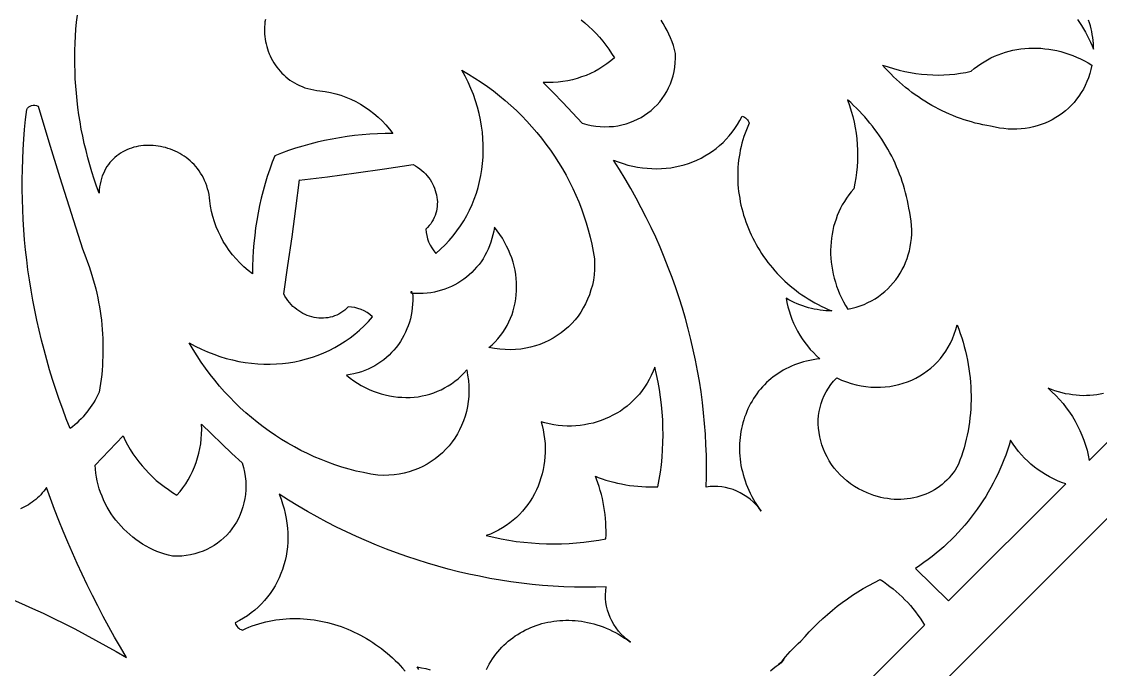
# Model space of a CAD drawing. Extents: x -3069 to -2029, y 258 to 1298.
# Drawn here: x -2296.3 to -2195.6, y 453.2 to 513.7 of the extents above; entities that cross this region are included whole.
import ezdxf

# ---------------------------------------------------------------- set-up
doc = ezdxf.new("R2010")
doc.units = 0
doc.layers.add('LAYER_1', color=18, linetype='CONTINUOUS')
doc.layers.add('LAYER_2', color=174, linetype='CONTINUOUS')

msp = doc.modelspace()

# ---------------------------------------------------------------- linework, layer by layer
at = {"layer": 'LAYER_1'}
for points in [[(-2273.51, 513.91), (-2273.55, 513.69), (-2273.57, 513.46), (-2273.59, 513.23), (-2273.6, 513), (-2273.59, 512.77), (-2273.58, 512.54), (-2273.56, 512.31), (-2273.53, 512.08), (-2273.49, 511.85), (-2273.44, 511.62), (-2273.39, 511.39), (-2273.32, 511.16), (-2273.24, 510.94), (-2273.16, 510.71), (-2273.06, 510.5), (-2272.96, 510.28), (-2272.84, 510.07), (-2272.72, 509.86), (-2272.59, 509.66), (-2272.45, 509.46), (-2272.3, 509.27), (-2272.14, 509.08), (-2271.98, 508.9), (-2271.8, 508.73), (-2271.61, 508.56), (-2271.42, 508.41), (-2271.22, 508.25), (-2271.01, 508.11), (-2270.79, 507.98), (-2270.56, 507.86), (-2270.32, 507.74), (-2270.07, 507.64), (-2269.82, 507.54), (-2269.56, 507.46), (-2269.28, 507.39), (-2269, 507.33), (-2268.71, 507.28), (-2268.42, 507.24), (-2267.92, 507.18), (-2267.43, 507.09), (-2266.94, 506.97), (-2266.46, 506.83), (-2265.99, 506.66), (-2265.52, 506.46), (-2265.07, 506.24), (-2264.63, 506), (-2264.2, 505.73), (-2263.78, 505.44), (-2263.38, 505.13), (-2262.99, 504.8), (-2262.62, 504.44), (-2262.26, 504.07), (-2261.93, 503.68), (-2261.61, 503.27), (-2262.33, 503.26), (-2263.05, 503.24), (-2263.77, 503.19), (-2264.48, 503.14), (-2265.19, 503.06), (-2265.89, 502.97), (-2266.59, 502.87), (-2267.29, 502.74), (-2267.98, 502.6), (-2268.67, 502.45), (-2269.35, 502.28), (-2270.03, 502.09), (-2270.7, 501.88), (-2271.36, 501.66), (-2272.02, 501.43), (-2272.64, 501.19), (-2272.87, 500.58), (-2273.11, 499.92), (-2273.33, 499.26), (-2273.53, 498.58), (-2273.72, 497.91), (-2273.89, 497.22), (-2274.05, 496.54), (-2274.19, 495.85), (-2274.31, 495.15), (-2274.42, 494.45), (-2274.51, 493.74), (-2274.58, 493.03), (-2274.64, 492.32), (-2274.68, 491.61), (-2274.7, 490.89), (-2274.71, 490.17), (-2275.12, 490.48), (-2275.51, 490.82), (-2275.89, 491.18), (-2276.24, 491.55), (-2276.57, 491.94), (-2276.88, 492.34), (-2277.17, 492.76), (-2277.44, 493.19), (-2277.68, 493.63), (-2277.9, 494.08), (-2278.1, 494.54), (-2278.27, 495.02), (-2278.41, 495.5), (-2278.53, 495.98), (-2278.62, 496.48), (-2278.69, 496.97), (-2278.72, 497.27), (-2278.77, 497.56), (-2278.83, 497.84), (-2278.9, 498.11), (-2278.99, 498.38), (-2279.08, 498.63), (-2279.18, 498.88), (-2279.3, 499.11), (-2279.42, 499.34), (-2279.56, 499.56), (-2279.7, 499.78), (-2279.85, 499.98), (-2280.01, 500.17), (-2280.17, 500.36), (-2280.35, 500.53), (-2280.53, 500.7), (-2280.71, 500.86), (-2280.9, 501.01), (-2281.1, 501.15), (-2281.3, 501.28), (-2281.51, 501.4), (-2281.72, 501.51), (-2281.94, 501.62), (-2282.16, 501.71), (-2282.38, 501.8), (-2282.6, 501.87), (-2282.83, 501.94), (-2283.06, 502), (-2283.29, 502.05), (-2283.52, 502.09), (-2283.75, 502.12), (-2283.98, 502.14), (-2284.22, 502.15), (-2284.45, 502.15), (-2284.68, 502.15), (-2284.9, 502.13), (-2285.13, 502.1), (-2285.36, 502.07), (-2285.58, 502.02), (-2285.8, 501.97), (-2286.01, 501.9), (-2286.22, 501.83), (-2286.43, 501.74), (-2286.63, 501.65), (-2286.83, 501.55), (-2287.02, 501.43), (-2287.2, 501.31), (-2287.38, 501.18), (-2287.55, 501.03), (-2287.72, 500.88), (-2287.87, 500.72), (-2288.02, 500.55), (-2288.16, 500.36), (-2288.3, 500.17), (-2288.42, 499.97), (-2288.53, 499.76), (-2288.63, 499.54), (-2288.73, 499.3), (-2288.81, 499.06), (-2288.88, 498.81), (-2288.94, 498.54), (-2288.98, 498.27), (-2289.02, 497.99), (-2289.04, 497.69), (-2289.27, 498.35), (-2289.49, 499.01), (-2289.7, 499.67), (-2289.9, 500.34), (-2290.08, 501), (-2290.25, 501.67), (-2290.41, 502.34), (-2290.56, 503), (-2290.69, 503.67), (-2290.81, 504.34), (-2290.91, 505.01), (-2291.01, 505.68), (-2291.09, 506.35), (-2291.15, 507.02), (-2291.21, 507.69), (-2291.25, 508.36), (-2291.28, 509.03), (-2291.3, 509.69), (-2291.3, 510.36), (-2291.29, 511.02), (-2291.27, 511.69), (-2291.24, 512.35), (-2291.19, 513.01), (-2291.13, 513.66), (-2291.06, 514.32)], [(-2244.05, 513.88), (-2243.68, 513.58), (-2243.32, 513.26), (-2242.98, 512.94), (-2242.65, 512.6), (-2242.33, 512.25), (-2242.02, 511.88), (-2241.73, 511.51), (-2241.45, 511.12), (-2241.19, 510.72), (-2240.94, 510.31), (-2241.28, 510.03), (-2241.64, 509.76), (-2242, 509.51), (-2242.38, 509.28), (-2242.77, 509.06), (-2243.16, 508.87), (-2243.57, 508.69), (-2243.99, 508.54), (-2244.42, 508.4), (-2244.85, 508.28), (-2245.29, 508.19), (-2245.74, 508.11), (-2246.19, 508.06), (-2246.65, 508.02), (-2247.11, 508.01), (-2247.57, 508.02), (-2246.65, 507.08), (-2245.74, 506.14), (-2244.84, 505.19), (-2243.95, 504.22), (-2243.52, 504.1), (-2243.09, 504.01), (-2242.67, 503.95), (-2242.25, 503.91), (-2241.83, 503.89), (-2241.42, 503.9), (-2241.02, 503.93), (-2240.62, 503.99), (-2240.23, 504.06), (-2239.85, 504.16), (-2239.48, 504.28), (-2239.12, 504.43), (-2238.77, 504.59), (-2238.43, 504.77), (-2238.11, 504.97), (-2237.8, 505.19), (-2237.5, 505.42), (-2237.21, 505.68), (-2236.95, 505.95), (-2236.7, 506.23), (-2236.46, 506.54), (-2236.25, 506.85), (-2236.05, 507.19), (-2235.87, 507.53), (-2235.71, 507.89), (-2235.57, 508.26), (-2235.46, 508.65), (-2235.37, 509.04), (-2235.3, 509.45), (-2235.25, 509.87), (-2235.23, 510.29), (-2235.23, 510.73), (-2235.32, 511.1), (-2235.43, 511.47), (-2235.55, 511.83), (-2235.69, 512.18), (-2235.84, 512.53), (-2236, 512.87), (-2236.18, 513.2), (-2236.37, 513.52), (-2236.57, 513.84)], [(-2197.71, 513.91), (-2197.51, 513.62), (-2197.33, 513.33), (-2197.15, 513.03), (-2196.97, 512.73), (-2196.81, 512.42), (-2196.65, 512.1), (-2196.5, 511.78), (-2196.35, 511.45), (-2196.22, 511.12), (-2196.22, 511.4), (-2196.23, 511.67), (-2196.26, 511.95), (-2196.29, 512.22), (-2196.33, 512.5), (-2196.38, 512.77), (-2196.44, 513.04), (-2196.51, 513.31), (-2196.59, 513.58), (-2196.68, 513.84)], [(-2195.29, 478.98), (-2195.6, 478.92), (-2195.91, 478.87), (-2196.23, 478.83), (-2196.55, 478.8), (-2196.87, 478.79), (-2197.19, 478.78), (-2197.52, 478.8), (-2197.84, 478.82), (-2198.17, 478.86), (-2198.5, 478.91), (-2198.83, 478.97), (-2199.15, 479.05), (-2199.48, 479.14), (-2199.81, 479.25), (-2200.13, 479.36), (-2200.46, 479.5), (-2200.09, 479.15), (-2199.73, 478.8), (-2199.39, 478.43), (-2199.06, 478.05), (-2198.76, 477.66), (-2198.47, 477.25), (-2198.19, 476.84), (-2197.94, 476.41), (-2197.71, 475.98), (-2197.49, 475.54), (-2197.29, 475.09), (-2197.11, 474.63), (-2196.96, 474.17), (-2196.82, 473.7), (-2196.7, 473.22), (-2196.61, 472.74), (-2189.64, 479.71)], [(-2297.26, 459.81), (-2296.26, 459.37), (-2295.26, 458.93), (-2294.26, 458.47), (-2293.27, 457.99), (-2292.28, 457.51), (-2291.3, 457.01), (-2290.33, 456.5), (-2289.36, 455.97), (-2288.39, 455.44), (-2287.43, 454.89), (-2286.48, 454.33), (-2287.04, 455.29), (-2287.59, 456.25), (-2288.12, 457.21), (-2288.64, 458.18), (-2289.15, 459.16), (-2289.65, 460.14), (-2290.14, 461.12), (-2290.61, 462.12), (-2291.07, 463.11), (-2291.52, 464.11), (-2291.96, 465.12), (-2292.38, 466.13), (-2292.79, 467.14), (-2293.19, 468.16), (-2293.57, 469.18), (-2293.95, 470.21), (-2294.07, 470.03), (-2294.2, 469.86), (-2294.34, 469.7), (-2294.48, 469.54), (-2294.63, 469.38), (-2294.79, 469.24), (-2294.95, 469.1), (-2295.11, 468.96), (-2295.28, 468.84), (-2295.45, 468.72), (-2295.63, 468.6), (-2295.81, 468.5), (-2296, 468.4), (-2296.19, 468.3), (-2296.38, 468.22)], [(-2252.87, 453.22), (-2252.75, 453.47), (-2252.61, 453.72), (-2252.47, 453.97), (-2252.31, 454.21), (-2252.15, 454.44), (-2251.99, 454.66), (-2251.81, 454.88), (-2251.63, 455.09), (-2251.44, 455.29), (-2251.25, 455.48), (-2251.05, 455.67), (-2250.84, 455.85), (-2250.63, 456.02), (-2250.41, 456.19), (-2250.19, 456.35), (-2249.96, 456.5), (-2249.72, 456.64), (-2249.49, 456.78), (-2249.24, 456.91), (-2248.99, 457.02), (-2248.74, 457.14), (-2248.49, 457.24), (-2248.23, 457.33), (-2247.96, 457.42), (-2247.7, 457.5), (-2247.43, 457.57), (-2247.15, 457.63), (-2246.88, 457.68), (-2246.6, 457.73), (-2246.32, 457.76), (-2246.04, 457.79), (-2245.75, 457.81), (-2245.47, 457.82), (-2245.18, 457.82), (-2244.89, 457.81), (-2244.6, 457.79), (-2244.31, 457.76), (-2244.02, 457.72), (-2243.72, 457.67), (-2243.43, 457.62), (-2243.14, 457.55), (-2242.85, 457.48), (-2242.56, 457.39), (-2242.27, 457.29), (-2241.98, 457.19), (-2241.69, 457.07), (-2241.4, 456.95), (-2241.11, 456.81), (-2240.83, 456.67), (-2240.54, 456.51), (-2240.26, 456.34), (-2239.98, 456.16), (-2239.71, 455.98), (-2239.43, 455.78), (-2239.74, 456.01), (-2240.03, 456.26), (-2240.3, 456.53), (-2240.55, 456.81), (-2240.78, 457.11), (-2240.98, 457.42), (-2241.17, 457.75), (-2241.33, 458.08), (-2241.46, 458.42), (-2241.57, 458.77), (-2241.66, 459.12), (-2241.72, 459.48), (-2241.76, 459.84), (-2241.76, 460.2), (-2241.74, 460.57), (-2241.7, 460.93), (-2242.68, 460.9), (-2243.67, 460.9), (-2244.66, 460.91), (-2245.65, 460.94), (-2246.64, 461), (-2247.63, 461.07), (-2248.62, 461.16), (-2249.6, 461.28), (-2250.59, 461.41), (-2251.57, 461.56), (-2252.55, 461.73), (-2253.53, 461.92), (-2254.51, 462.12), (-2255.48, 462.35), (-2256.46, 462.6), (-2257.42, 462.86), (-2258.39, 463.14), (-2259.35, 463.45), (-2260.31, 463.77), (-2261.26, 464.1), (-2262.21, 464.46), (-2263.15, 464.84), (-2264.08, 465.23), (-2265.02, 465.64), (-2265.94, 466.07), (-2266.86, 466.52), (-2267.77, 466.98), (-2268.68, 467.47), (-2269.58, 467.97), (-2270.47, 468.49), (-2271.35, 469.02), (-2272.23, 469.58), (-2272.05, 469.13), (-2271.9, 468.68), (-2271.77, 468.23), (-2271.66, 467.78), (-2271.57, 467.33), (-2271.5, 466.88), (-2271.45, 466.43), (-2271.42, 465.99), (-2271.41, 465.55), (-2271.43, 465.11), (-2271.46, 464.67), (-2271.51, 464.24), (-2271.58, 463.81), (-2271.67, 463.39), (-2271.78, 462.98), (-2271.91, 462.57), (-2272.06, 462.18), (-2272.22, 461.79), (-2272.41, 461.41), (-2272.61, 461.04), (-2272.83, 460.68), (-2273.06, 460.33), (-2273.32, 459.99), (-2273.59, 459.66), (-2273.87, 459.35), (-2274.18, 459.05), (-2274.5, 458.77), (-2274.83, 458.5), (-2275.18, 458.24), (-2275.55, 458), (-2275.94, 457.78), (-2276.33, 457.58), (-2276.29, 457.46), (-2276.24, 457.35), (-2276.17, 457.25), (-2276.08, 457.15), (-2275.99, 457.07), (-2275.89, 457), (-2275.78, 456.94), (-2275.66, 456.9), (-2275.35, 457.04), (-2275.05, 457.17), (-2274.74, 457.29), (-2274.43, 457.39), (-2274.11, 457.49), (-2273.8, 457.58), (-2273.48, 457.66), (-2273.16, 457.74), (-2272.84, 457.8), (-2272.52, 457.85), (-2272.2, 457.89), (-2271.88, 457.93), (-2271.56, 457.95), (-2271.23, 457.97), (-2270.91, 457.98), (-2270.59, 457.98), (-2270.26, 457.97), (-2269.94, 457.95), (-2269.62, 457.93), (-2269.3, 457.89), (-2268.97, 457.85), (-2268.65, 457.8), (-2268.33, 457.74), (-2268.01, 457.68), (-2267.7, 457.6), (-2267.38, 457.52), (-2267.07, 457.43), (-2266.76, 457.33), (-2266.45, 457.22), (-2266.14, 457.11), (-2265.83, 456.99), (-2265.53, 456.86), (-2265.23, 456.72), (-2264.93, 456.58), (-2264.64, 456.43), (-2264.35, 456.27), (-2264.06, 456.1), (-2263.77, 455.93), (-2263.49, 455.75), (-2263.22, 455.56), (-2262.94, 455.37), (-2262.68, 455.17), (-2262.41, 454.96), (-2262.15, 454.75), (-2261.9, 454.53), (-2261.65, 454.3), (-2261.4, 454.07), (-2261.16, 453.83), (-2260.92, 453.58), (-2260.7, 453.33), (-2260.47, 453.07)], [(-2226.36, 453.08), (-2226.1, 453.3), (-2225.84, 453.52), (-2225.57, 453.73), (-2225.3, 453.93), (-2225.63, 453.68), (-2225.33, 453.89), (-2225.13, 454.19), (-2225.37, 453.85), (-2225.17, 454.13), (-2224.96, 454.4), (-2224.74, 454.66), (-2224.52, 454.91), (-2224.29, 455.16), (-2224.04, 455.41), (-2223.79, 455.64), (-2223.53, 455.87), (-2223.14, 456.31), (-2222.74, 456.75), (-2222.33, 457.17), (-2221.91, 457.58), (-2221.48, 457.98), (-2221.04, 458.37), (-2220.59, 458.75), (-2220.13, 459.12), (-2219.66, 459.47), (-2219.19, 459.81), (-2218.7, 460.15), (-2218.2, 460.47), (-2217.7, 460.77), (-2217.19, 461.07), (-2216.67, 461.35), (-2216.14, 461.63), (-2215.82, 461.42), (-2215.52, 461.2), (-2215.21, 460.98), (-2214.92, 460.75), (-2214.63, 460.5), (-2214.35, 460.25), (-2214.08, 460), (-2213.81, 459.73), (-2213.56, 459.46), (-2213.31, 459.18), (-2213.07, 458.9), (-2212.83, 458.6), (-2212.61, 458.3), (-2212.39, 458), (-2212.19, 457.68), (-2211.99, 457.36), (-2220.4, 448.96)], [(-2259.19, 453.21), (-2259.33, 453.46), (-2258.93, 453.39), (-2258.53, 453.3), (-2258.13, 453.19)]]:
    msp.add_lwpolyline(points, dxfattribs=at)
for points in [[(-2196.37, 509.64), (-2196.45, 509.24), (-2196.56, 508.85), (-2196.68, 508.47), (-2196.83, 508.11), (-2196.99, 507.75), (-2197.16, 507.41), (-2197.36, 507.08), (-2197.57, 506.76), (-2197.79, 506.46), (-2198.03, 506.17), (-2198.28, 505.9), (-2198.55, 505.63), (-2198.83, 505.39), (-2199.12, 505.16), (-2199.42, 504.94), (-2199.74, 504.74), (-2200.06, 504.55), (-2200.4, 504.38), (-2200.74, 504.23), (-2201.1, 504.1), (-2201.46, 503.98), (-2201.83, 503.88), (-2202.2, 503.8), (-2202.59, 503.74), (-2202.98, 503.69), (-2203.37, 503.67), (-2203.77, 503.67), (-2204.17, 503.68), (-2204.58, 503.72), (-2204.99, 503.77), (-2205.4, 503.85), (-2205.82, 503.95), (-2206.18, 504.01), (-2206.54, 504.08), (-2206.89, 504.16), (-2207.25, 504.24), (-2207.6, 504.34), (-2207.95, 504.44), (-2208.3, 504.55), (-2208.64, 504.67), (-2208.99, 504.8), (-2209.33, 504.93), (-2209.67, 505.07), (-2210, 505.22), (-2210.33, 505.38), (-2210.66, 505.54), (-2210.99, 505.71), (-2211.31, 505.89), (-2211.63, 506.07), (-2211.95, 506.27), (-2212.26, 506.46), (-2212.56, 506.67), (-2212.87, 506.88), (-2213.17, 507.1), (-2213.46, 507.33), (-2213.75, 507.56), (-2214.04, 507.8), (-2214.32, 508.05), (-2214.6, 508.3), (-2214.87, 508.56), (-2215.13, 508.82), (-2215.39, 509.09), (-2215.65, 509.37), (-2215.9, 509.65), (-2215.39, 509.47), (-2214.87, 509.32), (-2214.35, 509.18), (-2213.83, 509.06), (-2213.31, 508.95), (-2212.79, 508.87), (-2212.27, 508.81), (-2211.74, 508.76), (-2211.22, 508.73), (-2210.7, 508.72), (-2210.18, 508.73), (-2209.66, 508.76), (-2209.15, 508.81), (-2208.63, 508.88), (-2208.12, 508.97), (-2207.62, 509.07), (-2207.34, 509.32), (-2207.04, 509.54), (-2206.74, 509.76), (-2206.43, 509.96), (-2206.11, 510.14), (-2205.79, 510.31), (-2205.46, 510.47), (-2205.12, 510.61), (-2204.78, 510.74), (-2204.43, 510.85), (-2204.08, 510.95), (-2203.73, 511.04), (-2203.36, 511.1), (-2203, 511.16), (-2202.63, 511.2), (-2202.26, 511.23), (-2201.89, 511.24), (-2201.52, 511.23), (-2201.14, 511.22), (-2200.77, 511.18), (-2200.39, 511.14), (-2200.02, 511.07), (-2199.64, 511), (-2199.27, 510.91), (-2198.9, 510.8), (-2198.53, 510.68), (-2198.16, 510.54), (-2197.79, 510.39), (-2197.43, 510.23), (-2197.07, 510.05), (-2196.72, 509.85)], [(-2259.87, 488.42), (-2259.98, 488.43), (-2259.98, 488.43), (-2259.77, 488.39), (-2259.75, 488.03), (-2259.75, 487.68), (-2259.77, 487.32), (-2259.8, 486.98), (-2259.84, 486.63), (-2259.91, 486.3), (-2259.98, 485.96), (-2260.07, 485.64), (-2260.18, 485.32), (-2260.3, 485.01), (-2260.43, 484.7), (-2260.58, 484.4), (-2260.74, 484.11), (-2260.91, 483.83), (-2261.1, 483.56), (-2261.3, 483.29), (-2261.51, 483.04), (-2261.73, 482.8), (-2261.96, 482.56), (-2262.21, 482.34), (-2262.47, 482.13), (-2262.73, 481.93), (-2263.01, 481.75), (-2263.3, 481.57), (-2263.6, 481.41), (-2263.91, 481.27), (-2264.23, 481.13), (-2264.55, 481.02), (-2264.89, 480.91), (-2265.24, 480.83), (-2265.59, 480.75), (-2265.95, 480.7), (-2265.61, 480.43), (-2265.27, 480.18), (-2264.92, 479.95), (-2264.56, 479.74), (-2264.2, 479.54), (-2263.83, 479.37), (-2263.46, 479.21), (-2263.08, 479.07), (-2262.7, 478.95), (-2262.32, 478.85), (-2261.93, 478.77), (-2261.55, 478.7), (-2261.16, 478.65), (-2260.78, 478.63), (-2260.4, 478.62), (-2260.01, 478.62), (-2259.63, 478.65), (-2259.26, 478.69), (-2258.89, 478.76), (-2258.52, 478.84), (-2258.16, 478.93), (-2257.8, 479.05), (-2257.45, 479.19), (-2257.11, 479.34), (-2256.78, 479.51), (-2256.45, 479.7), (-2256.14, 479.9), (-2255.83, 480.13), (-2255.53, 480.37), (-2255.25, 480.63), (-2254.98, 480.9), (-2254.72, 481.2), (-2254.63, 480.69), (-2254.56, 480.19), (-2254.52, 479.69), (-2254.52, 479.2), (-2254.53, 478.71), (-2254.58, 478.24), (-2254.65, 477.77), (-2254.75, 477.31), (-2254.87, 476.87), (-2255.02, 476.43), (-2255.19, 476.01), (-2255.38, 475.6), (-2255.59, 475.21), (-2255.83, 474.82), (-2256.09, 474.46), (-2256.36, 474.11), (-2256.66, 473.78), (-2256.98, 473.46), (-2257.31, 473.16), (-2257.66, 472.89), (-2258.03, 472.63), (-2258.41, 472.39), (-2258.81, 472.18), (-2259.23, 471.99), (-2259.66, 471.82), (-2260.1, 471.67), (-2260.56, 471.55), (-2261.02, 471.46), (-2261.5, 471.39), (-2261.99, 471.35), (-2262.49, 471.33), (-2263, 471.35), (-2263.68, 471.46), (-2264.36, 471.6), (-2265.03, 471.75), (-2265.7, 471.93), (-2266.36, 472.12), (-2267.02, 472.34), (-2267.67, 472.57), (-2268.31, 472.82), (-2268.95, 473.09), (-2269.57, 473.38), (-2270.19, 473.68), (-2270.8, 474.01), (-2271.4, 474.35), (-2272, 474.7), (-2272.58, 475.08), (-2273.15, 475.47), (-2273.71, 475.88), (-2274.27, 476.3), (-2274.81, 476.74), (-2275.33, 477.19), (-2275.85, 477.66), (-2276.35, 478.14), (-2276.84, 478.64), (-2277.32, 479.15), (-2277.78, 479.68), (-2278.23, 480.22), (-2278.67, 480.77), (-2279.09, 481.34), (-2279.49, 481.91), (-2279.88, 482.5), (-2280.25, 483.11), (-2280.61, 483.72), (-2280.05, 483.42), (-2279.48, 483.14), (-2278.91, 482.88), (-2278.33, 482.66), (-2277.75, 482.45), (-2277.17, 482.27), (-2276.58, 482.12), (-2275.99, 481.99), (-2275.41, 481.89), (-2274.82, 481.81), (-2274.23, 481.76), (-2273.65, 481.73), (-2273.06, 481.73), (-2272.48, 481.75), (-2271.91, 481.79), (-2271.34, 481.86), (-2270.77, 481.95), (-2270.22, 482.07), (-2269.66, 482.21), (-2269.12, 482.38), (-2268.59, 482.56), (-2268.06, 482.78), (-2267.55, 483.01), (-2267.04, 483.27), (-2266.55, 483.55), (-2266.07, 483.86), (-2265.61, 484.18), (-2265.16, 484.53), (-2264.72, 484.91), (-2264.3, 485.3), (-2263.9, 485.72), (-2263.51, 486.16), (-2263.76, 486.36), (-2264.02, 486.54), (-2264.3, 486.69), (-2264.58, 486.83), (-2264.87, 486.93), (-2265.17, 487.01), (-2265.48, 487.06), (-2265.78, 487.09), (-2265.94, 486.92), (-2266.11, 486.77), (-2266.28, 486.64), (-2266.47, 486.51), (-2266.66, 486.4), (-2266.85, 486.31), (-2267.05, 486.23), (-2267.25, 486.16), (-2267.46, 486.11), (-2267.67, 486.06), (-2267.88, 486.04), (-2268.1, 486.02), (-2268.31, 486.02), (-2268.53, 486.03), (-2268.75, 486.06), (-2268.96, 486.09), (-2269.18, 486.14), (-2269.39, 486.2), (-2269.6, 486.28), (-2269.8, 486.36), (-2270.01, 486.46), (-2270.21, 486.57), (-2270.4, 486.69), (-2270.59, 486.82), (-2270.77, 486.97), (-2270.94, 487.12), (-2271.11, 487.29), (-2271.26, 487.47), (-2271.41, 487.66), (-2271.55, 487.86), (-2271.68, 488.07), (-2271.8, 488.29), (-2271.4, 490.94), (-2271.02, 493.6), (-2270.66, 496.26), (-2270.33, 498.93), (-2270.33, 498.93), (-2270.35, 498.91), (-2270.37, 498.89), (-2270.37, 498.89), (-2267.71, 499.22), (-2265.04, 499.58), (-2262.39, 499.96), (-2259.73, 500.36), (-2259.51, 500.24), (-2259.3, 500.11), (-2259.1, 499.97), (-2258.91, 499.82), (-2258.73, 499.66), (-2258.57, 499.5), (-2258.41, 499.32), (-2258.27, 499.14), (-2258.13, 498.96), (-2258.01, 498.76), (-2257.9, 498.56), (-2257.81, 498.36), (-2257.72, 498.15), (-2257.65, 497.95), (-2257.59, 497.73), (-2257.54, 497.52), (-2257.5, 497.3), (-2257.48, 497.09), (-2257.46, 496.87), (-2257.47, 496.65), (-2257.48, 496.44), (-2257.51, 496.23), (-2257.55, 496.02), (-2257.6, 495.81), (-2257.67, 495.61), (-2257.75, 495.41), (-2257.85, 495.21), (-2257.96, 495.02), (-2258.08, 494.84), (-2258.22, 494.67), (-2258.37, 494.5), (-2258.53, 494.34), (-2258.51, 494.03), (-2258.45, 493.73), (-2258.37, 493.43), (-2258.27, 493.14), (-2258.14, 492.85), (-2257.98, 492.58), (-2257.8, 492.32), (-2257.6, 492.07), (-2257.16, 492.45), (-2256.74, 492.86), (-2256.35, 493.28), (-2255.98, 493.71), (-2255.63, 494.16), (-2255.3, 494.63), (-2254.99, 495.11), (-2254.71, 495.6), (-2254.45, 496.1), (-2254.22, 496.62), (-2254.01, 497.14), (-2253.82, 497.68), (-2253.66, 498.22), (-2253.51, 498.77), (-2253.4, 499.33), (-2253.3, 499.9), (-2253.24, 500.47), (-2253.19, 501.04), (-2253.17, 501.62), (-2253.17, 502.2), (-2253.2, 502.79), (-2253.26, 503.38), (-2253.33, 503.96), (-2253.44, 504.55), (-2253.56, 505.14), (-2253.72, 505.72), (-2253.9, 506.31), (-2254.1, 506.89), (-2254.33, 507.47), (-2254.58, 508.04), (-2254.86, 508.61), (-2255.17, 509.17), (-2254.55, 508.81), (-2253.95, 508.44), (-2253.36, 508.05), (-2252.78, 507.65), (-2252.21, 507.23), (-2251.66, 506.79), (-2251.12, 506.34), (-2250.59, 505.88), (-2250.08, 505.4), (-2249.58, 504.91), (-2249.1, 504.41), (-2248.63, 503.89), (-2248.18, 503.36), (-2247.74, 502.82), (-2247.32, 502.27), (-2246.91, 501.71), (-2246.52, 501.14), (-2246.15, 500.55), (-2245.79, 499.96), (-2245.45, 499.36), (-2245.13, 498.75), (-2244.82, 498.13), (-2244.53, 497.5), (-2244.26, 496.87), (-2244.01, 496.22), (-2243.78, 495.58), (-2243.57, 494.92), (-2243.37, 494.26), (-2243.2, 493.59), (-2243.04, 492.92), (-2242.91, 492.24), (-2242.79, 491.56), (-2242.78, 491.05), (-2242.79, 490.55), (-2242.83, 490.06), (-2242.9, 489.58), (-2242.99, 489.11), (-2243.12, 488.66), (-2243.26, 488.21), (-2243.43, 487.79), (-2243.62, 487.37), (-2243.84, 486.97), (-2244.07, 486.59), (-2244.33, 486.22), (-2244.61, 485.87), (-2244.9, 485.53), (-2245.22, 485.22), (-2245.55, 484.92), (-2245.9, 484.64), (-2246.27, 484.39), (-2246.65, 484.15), (-2247.04, 483.94), (-2247.45, 483.74), (-2247.88, 483.57), (-2248.31, 483.43), (-2248.76, 483.31), (-2249.21, 483.21), (-2249.68, 483.14), (-2250.16, 483.09), (-2250.64, 483.07), (-2251.13, 483.08), (-2251.63, 483.12), (-2252.13, 483.18), (-2252.64, 483.28), (-2252.35, 483.54), (-2252.07, 483.81), (-2251.81, 484.09), (-2251.57, 484.39), (-2251.34, 484.69), (-2251.14, 485.01), (-2250.95, 485.33), (-2250.78, 485.67), (-2250.63, 486.01), (-2250.49, 486.36), (-2250.38, 486.71), (-2250.28, 487.08), (-2250.2, 487.44), (-2250.14, 487.82), (-2250.09, 488.19), (-2250.07, 488.57), (-2250.06, 488.95), (-2250.07, 489.34), (-2250.1, 489.72), (-2250.14, 490.11), (-2250.21, 490.49), (-2250.29, 490.87), (-2250.39, 491.26), (-2250.51, 491.64), (-2250.65, 492.01), (-2250.81, 492.39), (-2250.99, 492.75), (-2251.18, 493.12), (-2251.39, 493.48), (-2251.62, 493.83), (-2251.87, 494.17), (-2252.14, 494.51), (-2252.2, 494.15), (-2252.27, 493.79), (-2252.36, 493.45), (-2252.46, 493.11), (-2252.58, 492.78), (-2252.71, 492.47), (-2252.86, 492.16), (-2253.02, 491.86), (-2253.19, 491.57), (-2253.38, 491.29), (-2253.57, 491.02), (-2253.79, 490.77), (-2254.01, 490.52), (-2254.24, 490.29), (-2254.48, 490.06), (-2254.74, 489.85), (-2255, 489.65), (-2255.27, 489.47), (-2255.55, 489.3), (-2255.84, 489.14), (-2256.14, 488.99), (-2256.45, 488.86), (-2256.76, 488.74), (-2257.08, 488.63), (-2257.41, 488.54), (-2257.74, 488.46), (-2258.08, 488.4), (-2258.42, 488.36), (-2258.77, 488.32), (-2259.12, 488.31), (-2259.47, 488.31), (-2259.83, 488.33), (-2259.87, 488.54), (-2259.87, 488.54)], [(-2289.04, 479.1), (-2289.15, 478.85), (-2289.28, 478.6), (-2289.41, 478.36), (-2289.55, 478.13), (-2289.7, 477.89), (-2289.85, 477.67), (-2290.01, 477.45), (-2290.18, 477.23), (-2290.35, 477.02), (-2290.53, 476.81), (-2290.71, 476.61), (-2290.91, 476.42), (-2291.11, 476.23), (-2291.31, 476.05), (-2291.52, 475.88), (-2291.74, 475.71), (-2292.09, 476.62), (-2292.43, 477.53), (-2292.76, 478.44), (-2293.07, 479.36), (-2293.37, 480.28), (-2293.65, 481.2), (-2293.92, 482.12), (-2294.17, 483.05), (-2294.41, 483.98), (-2294.63, 484.91), (-2294.84, 485.84), (-2295.04, 486.78), (-2295.22, 487.71), (-2295.38, 488.65), (-2295.53, 489.59), (-2295.67, 490.53), (-2295.79, 491.46), (-2295.89, 492.4), (-2295.98, 493.34), (-2296.06, 494.28), (-2296.12, 495.22), (-2296.16, 496.16), (-2296.19, 497.1), (-2296.21, 498.04), (-2296.21, 498.98), (-2296.19, 499.91), (-2296.16, 500.85), (-2296.12, 501.78), (-2296.06, 502.72), (-2295.98, 503.65), (-2295.89, 504.57), (-2295.79, 505.5), (-2295.75, 505.57), (-2295.7, 505.63), (-2295.65, 505.69), (-2295.6, 505.74), (-2295.54, 505.78), (-2295.48, 505.82), (-2295.34, 505.87), (-2295.19, 505.9), (-2295.04, 505.9), (-2294.88, 505.87), (-2294.8, 505.84), (-2294.73, 505.81), (-2293.71, 502.47), (-2292.69, 499.14), (-2291.65, 495.81), (-2290.59, 492.49), (-2290.42, 492.08), (-2290.26, 491.67), (-2290.11, 491.26), (-2289.96, 490.85), (-2289.83, 490.43), (-2289.7, 490.02), (-2289.58, 489.6), (-2289.46, 489.19), (-2289.35, 488.77), (-2289.25, 488.35), (-2289.16, 487.93), (-2289.08, 487.51), (-2289, 487.08), (-2288.93, 486.66), (-2288.87, 486.24), (-2288.82, 485.82), (-2288.78, 485.39), (-2288.74, 484.97), (-2288.71, 484.55), (-2288.69, 484.12), (-2288.67, 483.7), (-2288.67, 483.28), (-2288.67, 482.86), (-2288.68, 482.44), (-2288.7, 482.02), (-2288.72, 481.6), (-2288.75, 481.18), (-2288.79, 480.76), (-2288.84, 480.34), (-2288.9, 479.93), (-2288.96, 479.51)], [(-2219.15, 486.85), (-2218.75, 486.94), (-2218.37, 487.05), (-2217.99, 487.17), (-2217.62, 487.31), (-2217.27, 487.47), (-2216.93, 487.65), (-2216.6, 487.84), (-2216.28, 488.05), (-2215.98, 488.28), (-2215.69, 488.51), (-2215.41, 488.77), (-2215.15, 489.03), (-2214.9, 489.31), (-2214.67, 489.61), (-2214.45, 489.91), (-2214.25, 490.22), (-2214.07, 490.55), (-2213.9, 490.88), (-2213.75, 491.23), (-2213.61, 491.58), (-2213.5, 491.94), (-2213.4, 492.31), (-2213.32, 492.69), (-2213.25, 493.07), (-2213.21, 493.46), (-2213.18, 493.86), (-2213.18, 494.26), (-2213.19, 494.66), (-2213.23, 495.07), (-2213.29, 495.48), (-2213.36, 495.89), (-2213.46, 496.3), (-2213.52, 496.66), (-2213.59, 497.02), (-2213.67, 497.38), (-2213.76, 497.73), (-2213.85, 498.08), (-2213.96, 498.44), (-2214.07, 498.78), (-2214.18, 499.13), (-2214.31, 499.47), (-2214.44, 499.81), (-2214.59, 500.15), (-2214.73, 500.49), (-2214.89, 500.82), (-2215.05, 501.15), (-2215.22, 501.47), (-2215.4, 501.8), (-2215.59, 502.12), (-2215.78, 502.43), (-2215.98, 502.74), (-2216.18, 503.05), (-2216.4, 503.35), (-2216.62, 503.65), (-2216.84, 503.95), (-2217.08, 504.24), (-2217.32, 504.52), (-2217.56, 504.81), (-2217.81, 505.08), (-2218.07, 505.35), (-2218.34, 505.62), (-2218.61, 505.88), (-2218.88, 506.14), (-2219.17, 506.39), (-2218.99, 505.87), (-2218.83, 505.36), (-2218.69, 504.84), (-2218.57, 504.32), (-2218.47, 503.8), (-2218.38, 503.28), (-2218.32, 502.75), (-2218.27, 502.23), (-2218.25, 501.71), (-2218.24, 501.19), (-2218.25, 500.67), (-2218.28, 500.15), (-2218.33, 499.63), (-2218.4, 499.12), (-2218.48, 498.61), (-2218.59, 498.11), (-2218.83, 497.82), (-2219.06, 497.53), (-2219.27, 497.23), (-2219.47, 496.92), (-2219.66, 496.6), (-2219.83, 496.28), (-2219.98, 495.95), (-2220.13, 495.61), (-2220.25, 495.27), (-2220.37, 494.92), (-2220.47, 494.57), (-2220.55, 494.21), (-2220.62, 493.85), (-2220.67, 493.49), (-2220.71, 493.12), (-2220.74, 492.75), (-2220.75, 492.38), (-2220.75, 492.01), (-2220.73, 491.63), (-2220.7, 491.26), (-2220.65, 490.88), (-2220.59, 490.5), (-2220.51, 490.13), (-2220.42, 489.76), (-2220.31, 489.38), (-2220.19, 489.01), (-2220.06, 488.64), (-2219.91, 488.28), (-2219.74, 487.92), (-2219.56, 487.56), (-2219.36, 487.2)], [(-2224.9, 487.89), (-2224.83, 487.48), (-2224.74, 487.08), (-2224.63, 486.69), (-2224.51, 486.3), (-2224.37, 485.92), (-2224.21, 485.54), (-2224.03, 485.17), (-2223.84, 484.8), (-2223.63, 484.44), (-2223.41, 484.1), (-2223.17, 483.76), (-2222.92, 483.43), (-2222.65, 483.11), (-2222.36, 482.8), (-2222.06, 482.5), (-2221.75, 482.22), (-2222.07, 482.18), (-2222.38, 482.14), (-2222.69, 482.08), (-2222.99, 482.02), (-2223.28, 481.94), (-2223.57, 481.86), (-2223.85, 481.76), (-2224.13, 481.66), (-2224.4, 481.55), (-2224.66, 481.43), (-2224.92, 481.3), (-2225.17, 481.17), (-2225.41, 481.02), (-2225.65, 480.87), (-2225.88, 480.71), (-2226.1, 480.54), (-2226.32, 480.37), (-2226.53, 480.19), (-2226.73, 480), (-2226.93, 479.81), (-2227.11, 479.61), (-2227.29, 479.4), (-2227.47, 479.19), (-2227.63, 478.97), (-2227.79, 478.74), (-2227.94, 478.52), (-2228.09, 478.28), (-2228.22, 478.04), (-2228.35, 477.8), (-2228.47, 477.55), (-2228.58, 477.3), (-2228.68, 477.04), (-2228.78, 476.78), (-2228.86, 476.52), (-2228.94, 476.25), (-2229.01, 475.98), (-2229.07, 475.71), (-2229.13, 475.43), (-2229.17, 475.16), (-2229.21, 474.88), (-2229.23, 474.59), (-2229.25, 474.31), (-2229.26, 474.02), (-2229.26, 473.74), (-2229.25, 473.45), (-2229.23, 473.16), (-2229.2, 472.87), (-2229.16, 472.57), (-2229.12, 472.28), (-2229.06, 471.99), (-2228.99, 471.7), (-2228.92, 471.41), (-2228.83, 471.11), (-2228.74, 470.82), (-2228.63, 470.53), (-2228.52, 470.24), (-2228.39, 469.95), (-2228.25, 469.67), (-2228.11, 469.38), (-2227.95, 469.1), (-2227.79, 468.82), (-2227.61, 468.54), (-2227.42, 468.26), (-2227.22, 467.99), (-2227.45, 468.3), (-2227.7, 468.59), (-2227.97, 468.86), (-2228.26, 469.11), (-2228.56, 469.33), (-2228.87, 469.54), (-2229.19, 469.72), (-2229.52, 469.88), (-2229.86, 470.02), (-2230.21, 470.13), (-2230.57, 470.22), (-2230.92, 470.28), (-2231.29, 470.31), (-2231.65, 470.32), (-2232.01, 470.3), (-2232.37, 470.25), (-2232.35, 471.24), (-2232.34, 472.23), (-2232.35, 473.22), (-2232.39, 474.21), (-2232.44, 475.2), (-2232.51, 476.18), (-2232.61, 477.17), (-2232.72, 478.16), (-2232.85, 479.14), (-2233, 480.13), (-2233.17, 481.11), (-2233.36, 482.09), (-2233.57, 483.07), (-2233.79, 484.04), (-2234.04, 485.01), (-2234.3, 485.98), (-2234.59, 486.95), (-2234.89, 487.91), (-2235.21, 488.86), (-2235.55, 489.81), (-2235.9, 490.76), (-2236.28, 491.7), (-2236.67, 492.64), (-2237.08, 493.57), (-2237.51, 494.5), (-2237.96, 495.42), (-2238.43, 496.33), (-2238.91, 497.23), (-2239.41, 498.13), (-2239.93, 499.02), (-2240.47, 499.91), (-2241.02, 500.78), (-2240.57, 500.61), (-2240.12, 500.46), (-2239.67, 500.32), (-2239.22, 500.21), (-2238.77, 500.12), (-2238.32, 500.05), (-2237.88, 500.01), (-2237.43, 499.98), (-2236.99, 499.97), (-2236.55, 499.98), (-2236.11, 500.02), (-2235.68, 500.07), (-2235.26, 500.14), (-2234.84, 500.23), (-2234.42, 500.34), (-2234.02, 500.47), (-2233.62, 500.62), (-2233.23, 500.78), (-2232.85, 500.96), (-2232.48, 501.17), (-2232.12, 501.38), (-2231.77, 501.62), (-2231.43, 501.87), (-2231.11, 502.14), (-2230.79, 502.43), (-2230.49, 502.73), (-2230.21, 503.05), (-2229.94, 503.39), (-2229.68, 503.74), (-2229.45, 504.11), (-2229.22, 504.49), (-2229.02, 504.89), (-2228.9, 504.85), (-2228.79, 504.79), (-2228.69, 504.72), (-2228.6, 504.64), (-2228.51, 504.55), (-2228.44, 504.45), (-2228.39, 504.33), (-2228.35, 504.22), (-2228.48, 503.91), (-2228.61, 503.6), (-2228.73, 503.29), (-2228.84, 502.98), (-2228.94, 502.67), (-2229.03, 502.35), (-2229.11, 502.04), (-2229.18, 501.72), (-2229.24, 501.4), (-2229.29, 501.08), (-2229.34, 500.76), (-2229.37, 500.44), (-2229.4, 500.11), (-2229.41, 499.79), (-2229.42, 499.47), (-2229.42, 499.14), (-2229.41, 498.82), (-2229.4, 498.5), (-2229.37, 498.17), (-2229.34, 497.85), (-2229.29, 497.53), (-2229.24, 497.21), (-2229.19, 496.89), (-2229.12, 496.57), (-2229.04, 496.25), (-2228.96, 495.94), (-2228.87, 495.63), (-2228.77, 495.31), (-2228.66, 495), (-2228.55, 494.7), (-2228.43, 494.39), (-2228.3, 494.09), (-2228.16, 493.79), (-2228.02, 493.49), (-2227.87, 493.2), (-2227.71, 492.9), (-2227.55, 492.62), (-2227.37, 492.33), (-2227.19, 492.05), (-2227.01, 491.77), (-2226.81, 491.5), (-2226.61, 491.23), (-2226.41, 490.97), (-2226.19, 490.71), (-2225.97, 490.45), (-2225.75, 490.2), (-2225.51, 489.96), (-2225.27, 489.72), (-2225.03, 489.48), (-2224.78, 489.25), (-2224.52, 489.03), (-2224.25, 488.81), (-2223.98, 488.6), (-2223.71, 488.39), (-2223.43, 488.19), (-2223.14, 488), (-2222.84, 487.81), (-2222.55, 487.63), (-2222.24, 487.46), (-2221.93, 487.29), (-2221.62, 487.13), (-2221.29, 486.98), (-2220.97, 486.84), (-2220.64, 486.7), (-2220.91, 486.71), (-2221.19, 486.72), (-2221.46, 486.74), (-2221.74, 486.77), (-2222.01, 486.82), (-2222.28, 486.87), (-2222.55, 486.93), (-2222.82, 487), (-2223.09, 487.08), (-2223.36, 487.17), (-2223.62, 487.26), (-2223.88, 487.37), (-2224.14, 487.49), (-2224.4, 487.61), (-2224.65, 487.74)], [(-2217.33, 469.71), (-2217.75, 469.89), (-2218.15, 470.09), (-2218.53, 470.32), (-2218.89, 470.56), (-2219.24, 470.82), (-2219.56, 471.1), (-2219.86, 471.39), (-2220.15, 471.7), (-2220.41, 472.02), (-2220.66, 472.36), (-2220.88, 472.71), (-2221.08, 473.06), (-2221.26, 473.43), (-2221.42, 473.8), (-2221.56, 474.18), (-2221.67, 474.57), (-2221.76, 474.95), (-2221.83, 475.35), (-2221.88, 475.74), (-2221.9, 476.13), (-2221.9, 476.52), (-2221.87, 476.92), (-2221.82, 477.3), (-2221.74, 477.69), (-2221.64, 478.06), (-2221.51, 478.43), (-2221.35, 478.79), (-2221.17, 479.15), (-2220.96, 479.49), (-2220.73, 479.82), (-2220.6, 479.98), (-2220.47, 480.14), (-2220.33, 480.29), (-2220.18, 480.44), (-2219.73, 480.24), (-2219.27, 480.07), (-2218.82, 479.92), (-2218.36, 479.8), (-2217.91, 479.71), (-2217.45, 479.64), (-2217, 479.59), (-2216.55, 479.57), (-2216.11, 479.58), (-2215.67, 479.6), (-2215.24, 479.65), (-2214.81, 479.73), (-2214.39, 479.82), (-2213.98, 479.94), (-2213.58, 480.08), (-2213.18, 480.24), (-2212.8, 480.42), (-2212.43, 480.63), (-2212.07, 480.85), (-2211.73, 481.09), (-2211.4, 481.35), (-2211.08, 481.63), (-2210.79, 481.93), (-2210.5, 482.25), (-2210.24, 482.59), (-2209.99, 482.94), (-2209.77, 483.31), (-2209.56, 483.7), (-2209.37, 484.1), (-2209.21, 484.52), (-2209.07, 484.96), (-2208.95, 485.41), (-2208.8, 485), (-2208.65, 484.59), (-2208.52, 484.18), (-2208.39, 483.77), (-2208.28, 483.36), (-2208.17, 482.94), (-2208.07, 482.53), (-2207.99, 482.11), (-2207.91, 481.7), (-2207.84, 481.28), (-2207.79, 480.87), (-2207.74, 480.45), (-2207.7, 480.03), (-2207.67, 479.62), (-2207.65, 479.2), (-2207.64, 478.79), (-2207.64, 478.37), (-2207.66, 477.96), (-2207.68, 477.55), (-2207.71, 477.14), (-2207.75, 476.73), (-2207.8, 476.32), (-2207.85, 475.91), (-2207.92, 475.51), (-2208, 475.11), (-2208.09, 474.71), (-2208.19, 474.31), (-2208.3, 473.92), (-2208.41, 473.53), (-2208.54, 473.14), (-2208.68, 472.76), (-2208.83, 472.38), (-2208.98, 472.1), (-2209.14, 471.84), (-2209.32, 471.59), (-2209.5, 471.35), (-2209.7, 471.12), (-2209.91, 470.9), (-2210.12, 470.7), (-2210.35, 470.5), (-2210.58, 470.32), (-2210.82, 470.15), (-2211.07, 469.99), (-2211.33, 469.85), (-2211.59, 469.71), (-2211.86, 469.59), (-2212.14, 469.49), (-2212.42, 469.39), (-2212.71, 469.31), (-2213, 469.24), (-2213.3, 469.18), (-2213.6, 469.14), (-2213.9, 469.11), (-2214.21, 469.09), (-2214.52, 469.09), (-2214.83, 469.1), (-2215.14, 469.13), (-2215.45, 469.17), (-2215.77, 469.22), (-2216.08, 469.29), (-2216.39, 469.37), (-2216.71, 469.47), (-2217.02, 469.59)], [(-2242.7, 471.26), (-2242.45, 471.16), (-2242.09, 471.03), (-2241.73, 470.91), (-2241.36, 470.8), (-2241, 470.71), (-2240.63, 470.62), (-2240.26, 470.54), (-2239.88, 470.47), (-2239.51, 470.41), (-2239.13, 470.36), (-2238.75, 470.33), (-2238.38, 470.3), (-2238, 470.28), (-2237.62, 470.27), (-2237.24, 470.27), (-2236.87, 470.28), (-2236.74, 470.96), (-2236.63, 471.65), (-2236.55, 472.34), (-2236.48, 473.03), (-2236.43, 473.72), (-2236.4, 474.42), (-2236.39, 475.12), (-2236.4, 475.82), (-2236.42, 476.53), (-2236.47, 477.23), (-2236.54, 477.94), (-2236.62, 478.64), (-2236.73, 479.35), (-2236.85, 480.05), (-2237, 480.75), (-2237.16, 481.45), (-2237.32, 481.06), (-2237.49, 480.67), (-2237.68, 480.3), (-2237.89, 479.94), (-2238.11, 479.59), (-2238.35, 479.26), (-2238.6, 478.94), (-2238.86, 478.64), (-2239.14, 478.35), (-2239.44, 478.08), (-2239.74, 477.82), (-2240.06, 477.58), (-2240.38, 477.35), (-2240.72, 477.14), (-2241.07, 476.95), (-2241.42, 476.77), (-2241.79, 476.61), (-2242.16, 476.47), (-2242.54, 476.34), (-2242.93, 476.23), (-2243.32, 476.14), (-2243.72, 476.07), (-2244.12, 476.01), (-2244.53, 475.97), (-2244.94, 475.95), (-2245.35, 475.95), (-2245.77, 475.97), (-2246.18, 476.01), (-2246.6, 476.07), (-2247.02, 476.14), (-2247.44, 476.24), (-2247.77, 476.33), (-2247.68, 476), (-2247.58, 475.58), (-2247.51, 475.16), (-2247.45, 474.74), (-2247.41, 474.32), (-2247.4, 473.91), (-2247.4, 473.49), (-2247.42, 473.08), (-2247.45, 472.68), (-2247.51, 472.27), (-2247.58, 471.88), (-2247.68, 471.48), (-2247.79, 471.1), (-2247.91, 470.72), (-2248.06, 470.35), (-2248.22, 469.98), (-2248.39, 469.62), (-2248.59, 469.28), (-2248.8, 468.94), (-2249.02, 468.61), (-2249.27, 468.3), (-2249.52, 467.99), (-2249.8, 467.7), (-2250.08, 467.42), (-2250.39, 467.15), (-2250.7, 466.9), (-2251.03, 466.67), (-2251.38, 466.44), (-2251.74, 466.24), (-2252.11, 466.05), (-2252.5, 465.87), (-2252.9, 465.72), (-2252.2, 465.56), (-2251.49, 465.41), (-2250.79, 465.29), (-2250.09, 465.18), (-2249.38, 465.1), (-2248.68, 465.03), (-2247.97, 464.98), (-2247.27, 464.95), (-2246.57, 464.94), (-2245.87, 464.95), (-2245.17, 464.98), (-2244.47, 465.03), (-2243.78, 465.1), (-2243.09, 465.19), (-2242.4, 465.3), (-2241.72, 465.42), (-2241.71, 465.8), (-2241.71, 466.18), (-2241.72, 466.56), (-2241.74, 466.93), (-2241.77, 467.31), (-2241.81, 467.69), (-2241.86, 468.06), (-2241.91, 468.44), (-2241.98, 468.81), (-2242.06, 469.18), (-2242.15, 469.55), (-2242.25, 469.92), (-2242.35, 470.29), (-2242.47, 470.65), (-2242.6, 471)], [(-2279.46, 476.13), (-2278.53, 475.21), (-2277.58, 474.3), (-2276.63, 473.4), (-2275.67, 472.51), (-2275.55, 472.08), (-2275.46, 471.65), (-2275.39, 471.23), (-2275.35, 470.81), (-2275.33, 470.39), (-2275.34, 469.98), (-2275.37, 469.57), (-2275.43, 469.18), (-2275.51, 468.79), (-2275.61, 468.41), (-2275.73, 468.04), (-2275.87, 467.68), (-2276.03, 467.33), (-2276.21, 466.99), (-2276.41, 466.66), (-2276.63, 466.35), (-2276.87, 466.05), (-2277.12, 465.77), (-2277.39, 465.5), (-2277.68, 465.25), (-2277.98, 465.02), (-2278.3, 464.8), (-2278.63, 464.6), (-2278.97, 464.43), (-2279.33, 464.27), (-2279.71, 464.13), (-2280.09, 464.02), (-2280.49, 463.92), (-2280.89, 463.85), (-2281.31, 463.81), (-2281.74, 463.79), (-2282.17, 463.79), (-2282.55, 463.88), (-2282.91, 463.99), (-2283.27, 464.11), (-2283.63, 464.25), (-2283.97, 464.4), (-2284.31, 464.56), (-2284.64, 464.74), (-2284.97, 464.93), (-2285.28, 465.13), (-2285.59, 465.35), (-2285.88, 465.57), (-2286.17, 465.81), (-2286.45, 466.06), (-2286.72, 466.32), (-2286.98, 466.59), (-2287.22, 466.87), (-2287.46, 467.16), (-2287.68, 467.45), (-2287.89, 467.76), (-2288.09, 468.07), (-2288.28, 468.39), (-2288.45, 468.72), (-2288.61, 469.06), (-2288.76, 469.4), (-2288.89, 469.74), (-2289.01, 470.1), (-2289.12, 470.45), (-2289.2, 470.82), (-2289.28, 471.18), (-2289.33, 471.55), (-2289.38, 471.92), (-2289.4, 472.3), (-2286.8, 475.02), (-2286.59, 474.6), (-2286.37, 474.18), (-2286.13, 473.77), (-2285.87, 473.37), (-2285.6, 472.98), (-2285.32, 472.6), (-2285.02, 472.24), (-2284.71, 471.88), (-2284.38, 471.54), (-2284.04, 471.2), (-2283.69, 470.88), (-2283.33, 470.58), (-2282.95, 470.29), (-2282.56, 470.01), (-2282.17, 469.75), (-2281.76, 469.5), (-2281.47, 469.84), (-2281.2, 470.19), (-2280.95, 470.56), (-2280.72, 470.94), (-2280.5, 471.32), (-2280.31, 471.72), (-2280.14, 472.13), (-2279.98, 472.55), (-2279.84, 472.97), (-2279.73, 473.41), (-2279.63, 473.85), (-2279.55, 474.29), (-2279.5, 474.74), (-2279.47, 475.2), (-2279.45, 475.66)], [(-2198.8, 470.56), (-2199.19, 470.69), (-2199.58, 470.84), (-2199.96, 471.01), (-2200.33, 471.2), (-2200.69, 471.41), (-2201.05, 471.63), (-2201.39, 471.86), (-2201.72, 472.11), (-2202.05, 472.38), (-2202.36, 472.66), (-2202.66, 472.95), (-2202.94, 473.26), (-2203.21, 473.58), (-2203.47, 473.91), (-2203.72, 474.26), (-2203.95, 474.62), (-2204.09, 474.15), (-2204.24, 473.69), (-2204.41, 473.24), (-2204.58, 472.79), (-2204.76, 472.34), (-2204.95, 471.9), (-2205.15, 471.47), (-2205.36, 471.04), (-2205.57, 470.62), (-2205.8, 470.2), (-2206.04, 469.79), (-2206.28, 469.38), (-2206.53, 468.98), (-2206.79, 468.59), (-2207.06, 468.2), (-2207.34, 467.82), (-2207.62, 467.44), (-2207.92, 467.07), (-2208.22, 466.71), (-2208.53, 466.35), (-2208.84, 466.01), (-2209.17, 465.66), (-2209.5, 465.33), (-2209.84, 465), (-2210.19, 464.68), (-2210.55, 464.37), (-2210.91, 464.07), (-2211.28, 463.77), (-2211.66, 463.48), (-2212.04, 463.2), (-2212.43, 462.93), (-2212.83, 462.66), (-2209.74, 459.62)]]:
    msp.add_lwpolyline(points, close=True, dxfattribs=at)
at = {"layer": 'LAYER_2'}
msp.add_lwpolyline([(-2354.51, 307.75), (-2079.19, 583.07), (-2079.19, 972.43), (-2354.51, 1247.75), (-2743.87, 1247.75), (-3019.19, 972.43), (-3019.19, 583.07), (-2743.87, 307.75)], close=True, dxfattribs=at)

doc.saveas('drawing.dxf')
